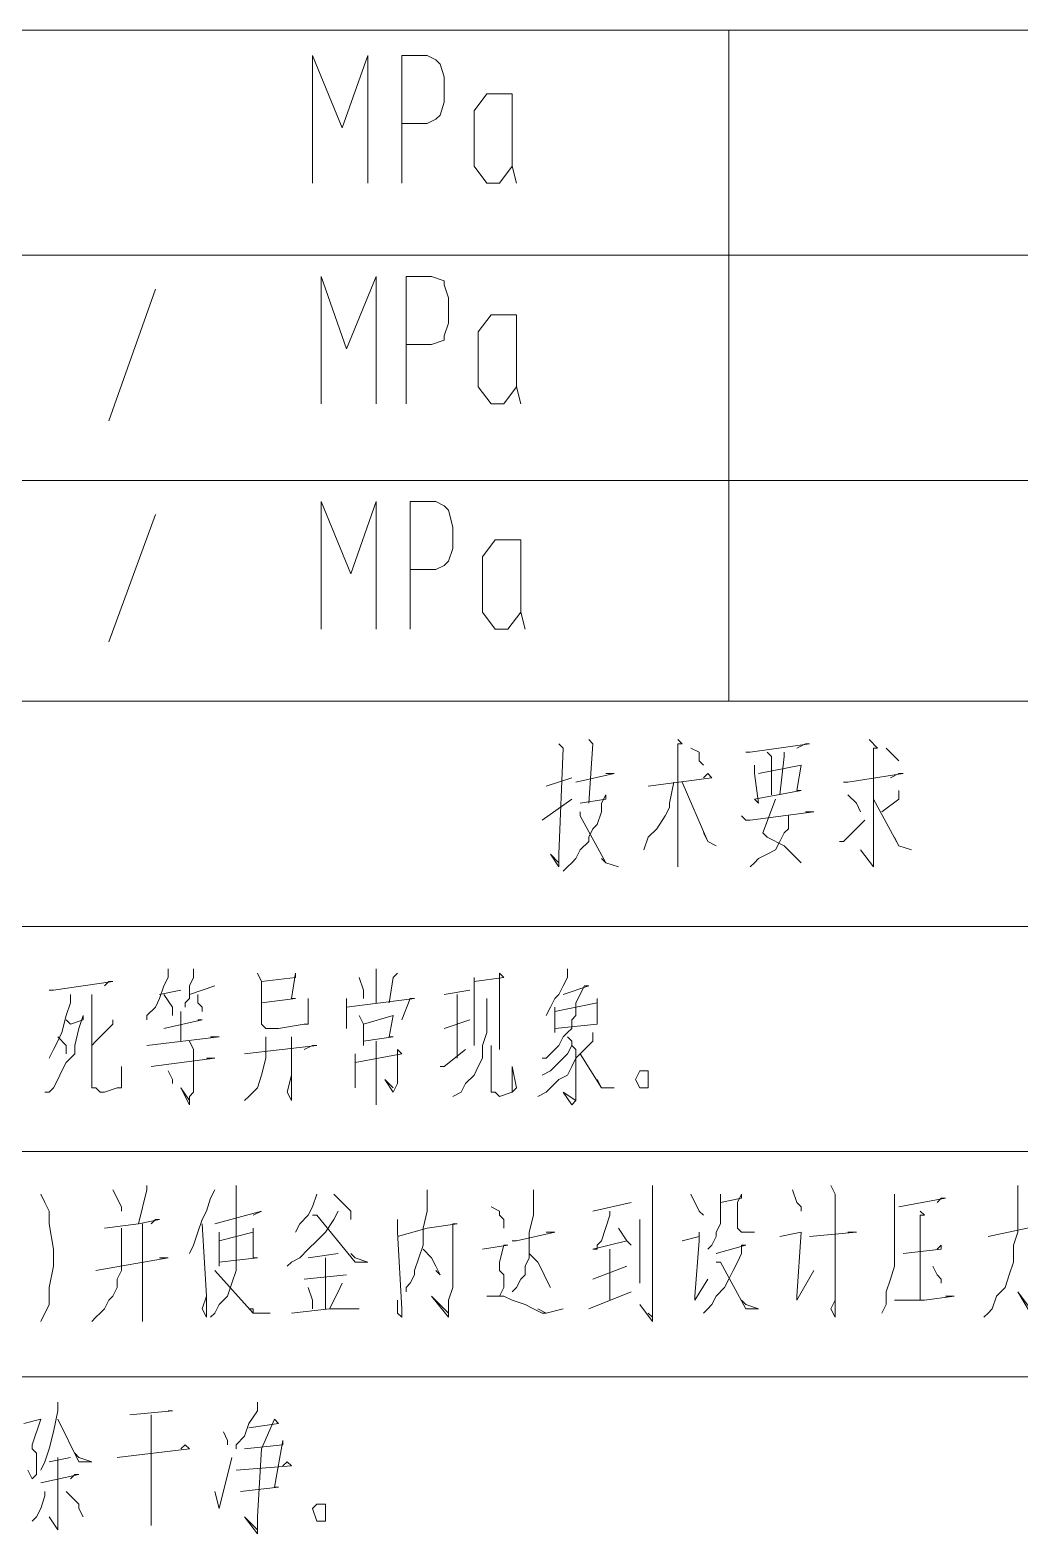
# Model space of a CAD drawing. Header units: inches. Extents: x 46040 to 48278, y -91226 to -88002.
# Drawn here: x 47759.4 to 47871.3, y -88804.2 to -88634.3 of the extents above; entities that cross this region are included whole.
import ezdxf

# ---------------------------------------------------------------- set-up
doc = ezdxf.new("R2010")
doc.units = ezdxf.units.IN
doc.layers.add('轮廓线', color=7, linetype='Continuous')

msp = doc.modelspace()

# ---------------------------------------------------------------- linework, layer by layer
at = {"layer": '轮廓线', "lineweight": 18}
for points in [[(47511.995, -88634.289), (48164.316, -88634.289)], [(47511.995, -88634.289), (48164.316, -88634.289)], [(47560.476, -88634.289), (48164.316, -88634.289)], [(47838.394, -88634.289), (47838.394, -88710.129)], [(47791.355, -88651.568), (47791.355, -88637.17), (47794.714, -88645.33), (47797.593, -88637.17), (47797.593, -88651.568)], [(47801.433, -88651.568), (47801.433, -88637.17), (47804.316, -88637.17), (47805.276, -88637.65), (47805.753, -88638.129), (47806.233, -88639.568), (47806.233, -88642.449), (47805.753, -88643.889), (47805.276, -88644.369), (47804.316, -88644.849), (47801.433, -88644.849)], [(47814.394, -88651.568), (47813.913, -88649.65), (47813.913, -88641.49), (47811.034, -88641.49), (47809.593, -88643.41), (47809.593, -88649.65), (47811.034, -88651.568), (47812.476, -88651.568), (47813.913, -88649.65)], [(47557.593, -88659.728), (48164.316, -88659.728)], [(47792.316, -88676.529), (47792.316, -88662.129), (47795.194, -88670.289), (47798.554, -88662.129), (47798.554, -88676.529)], [(47801.913, -88676.529), (47801.913, -88662.129), (47804.796, -88662.129), (47806.233, -88662.609), (47806.233, -88663.09), (47806.714, -88664.529), (47806.714, -88667.41), (47806.233, -88668.849), (47806.233, -88669.33), (47804.796, -88669.808), (47801.913, -88669.808)], [(47768.316, -88678.449), (47773.593, -88663.568)], [(47814.874, -88676.529), (47814.394, -88674.609), (47814.394, -88666.449), (47811.515, -88666.449), (47810.073, -88668.369), (47810.073, -88674.609), (47811.515, -88676.529), (47812.956, -88676.529), (47814.394, -88674.609)], [(47557.593, -88685.17), (48164.316, -88685.17)], [(47792.316, -88701.969), (47792.316, -88687.568), (47795.675, -88695.728), (47798.554, -88687.568), (47798.554, -88701.969)], [(47802.394, -88701.969), (47802.394, -88687.568), (47805.276, -88687.568), (47806.233, -88688.049), (47806.714, -88688.529), (47807.194, -88690.449), (47807.194, -88692.849), (47806.714, -88694.289), (47806.233, -88694.769), (47805.276, -88695.25), (47802.394, -88695.25)], [(47768.316, -88703.41), (47773.593, -88689.01)], [(47815.355, -88701.969), (47814.874, -88700.049), (47814.874, -88691.889), (47811.995, -88691.889), (47810.554, -88693.808), (47810.554, -88700.049), (47811.995, -88701.969), (47813.433, -88701.969), (47814.874, -88700.049)], [(47511.995, -88710.129), (48164.316, -88710.129)], [(47511.995, -88710.129), (48164.316, -88710.129)], [(47511.995, -88710.129), (48164.316, -88710.129)], [(47511.995, -88710.129), (48164.316, -88710.129)], [(47819.194, -88714.93), (47819.675, -88715.41), (47819.194, -88727.41), (47819.194, -88727.889), (47819.194, -88728.849), (47818.233, -88727.41), (47819.194, -88728.369)], [(47822.554, -88714.449), (47823.034, -88714.93), (47822.554, -88721.65)], [(47832.636, -88714.449), (47833.116, -88714.93), (47832.636, -88714.93), (47832.636, -88728.849), (47832.636, -88728.369), (47832.636, -88726.449)], [(47840.316, -88715.889), (47840.796, -88715.889), (47847.515, -88714.93), (47847.034, -88714.93), (47846.073, -88715.41)], [(47854.233, -88714.449), (47855.194, -88715.41), (47854.714, -88715.41), (47854.714, -88726.449), (47854.714, -88727.41), (47854.714, -88728.369), (47854.714, -88728.849), (47853.276, -88726.93)], [(47834.073, -88715.41), (47835.034, -88715.889), (47835.034, -88716.849), (47835.515, -88717.33)], [(47842.714, -88715.889), (47843.194, -88716.369), (47843.194, -88720.689)], [(47844.636, -88715.889), (47844.636, -88716.369), (47844.155, -88720.689)], [(47856.155, -88715.41), (47857.116, -88716.369), (47857.593, -88716.849)], [(47821.116, -88719.25), (47825.433, -88718.289), (47824.956, -88718.289), (47824.476, -88718.289)], [(47829.276, -88719.728), (47836.476, -88718.769), (47835.995, -88718.289), (47835.515, -88718.769)], [(47841.276, -88717.33), (47841.276, -88718.289), (47841.753, -88721.65), (47841.276, -88721.17), (47846.554, -88720.209), (47846.073, -88720.209), (47846.554, -88717.33), (47841.753, -88718.289)], [(47851.355, -88719.25), (47851.835, -88719.25), (47858.073, -88718.289), (47857.593, -88718.289), (47856.636, -88718.769)], [(47817.753, -88719.728), (47820.636, -88718.769)], [(47832.155, -88719.25), (47831.675, -88721.65), (47831.675, -88722.129), (47831.194, -88723.09), (47830.233, -88724.529), (47829.276, -88725.49), (47828.796, -88726.93)], [(47857.593, -88720.209), (47857.593, -88721.17), (47855.675, -88722.609)], [(47817.276, -88723.568), (47820.636, -88721.17)], [(47821.593, -88721.65), (47824.476, -88721.17), (47824.476, -88720.689), (47823.995, -88721.65), (47823.995, -88722.609), (47823.515, -88724.049), (47823.034, -88724.529), (47822.554, -88725.49), (47822.554, -88725.969), (47821.593, -88726.93), (47821.116, -88727.889), (47820.636, -88728.369), (47820.155, -88728.849), (47819.675, -88729.33)], [(47843.675, -88721.17), (47843.675, -88721.17), (47842.233, -88725.01), (47842.714, -88725.49), (47844.636, -88726.449), (47845.593, -88727.41), (47846.073, -88727.889), (47846.554, -88728.369)], [(47851.835, -88720.689), (47852.796, -88721.65), (47853.276, -88722.609)], [(47839.835, -88723.09), (47840.316, -88723.568), (47840.796, -88723.568), (47847.995, -88722.609), (47847.515, -88722.609), (47847.034, -88722.609)], [(47845.116, -88723.09), (47845.116, -88724.529), (47844.636, -88725.01), (47844.155, -88725.969), (47843.675, -88726.93), (47842.714, -88727.41), (47841.753, -88727.889), (47841.276, -88728.369), (47840.796, -88728.849)], [(47850.874, -88725.969), (47851.355, -88725.969), (47853.753, -88723.568)], [(47511.995, -88735.568), (48164.316, -88735.568)], [(47548.476, -88735.568), (48164.316, -88735.568)], [(47775.034, -88740.369), (47775.034, -88741.33), (47774.554, -88742.289), (47774.073, -88743.728), (47773.593, -88744.689), (47772.636, -88745.65), (47772.636, -88746.129)], [(47777.913, -88740.369), (47777.913, -88741.33), (47777.433, -88742.289), (47777.433, -88743.728), (47776.956, -88744.209), (47776.956, -88744.689)], [(47798.554, -88740.369), (47798.554, -88741.33), (47798.554, -88744.209)], [(47820.155, -88740.369), (47820.155, -88741.33), (47819.675, -88742.289), (47819.194, -88743.25), (47818.714, -88743.728), (47818.233, -88744.689), (47817.753, -88745.65)], [(47761.593, -88742.769), (47762.073, -88742.769), (47768.796, -88741.808), (47768.316, -88741.808), (47767.835, -88742.289)], [(47777.433, -88743.25), (47780.316, -88742.289)], [(47785.593, -88741.808), (47789.433, -88741.33), (47789.433, -88740.849), (47788.956, -88743.728), (47789.433, -88743.728), (47785.593, -88744.209)], [(47796.636, -88741.33), (47797.116, -88742.769), (47797.116, -88743.728)], [(47800.956, -88740.849), (47800.476, -88741.33), (47799.995, -88744.209)], [(47809.593, -88741.808), (47812.956, -88741.33), (47812.476, -88740.849), (47812.476, -88741.808), (47812.476, -88747.568), (47812.476, -88749.49), (47812.476, -88748.529), (47812.476, -88748.049)], [(47809.593, -88741.33), (47809.593, -88741.808), (47809.593, -88745.17), (47809.593, -88749.01), (47809.593, -88748.529), (47809.593, -88747.568)], [(47819.675, -88743.25), (47822.554, -88742.289), (47822.073, -88742.289), (47821.116, -88744.209), (47821.116, -88744.689), (47821.116, -88745.65), (47820.636, -88746.129), (47820.636, -88747.09), (47820.155, -88747.568), (47819.675, -88748.049), (47819.194, -88749.01), (47818.714, -88749.49), (47818.233, -88749.969), (47817.753, -88750.449), (47817.276, -88750.449)], [(47763.995, -88743.25), (47763.995, -88744.209), (47763.515, -88745.65), (47763.034, -88747.568), (47762.554, -88748.529), (47762.073, -88749.49), (47761.593, -88750.449)], [(47774.073, -88743.25), (47776.476, -88742.769)], [(47774.554, -88743.25), (47775.515, -88744.689), (47775.515, -88745.17), (47775.515, -88745.65)], [(47778.394, -88743.25), (47778.394, -88744.209), (47778.874, -88744.689), (47778.874, -88745.17)], [(47795.194, -88743.728), (47795.194, -88744.689), (47795.194, -88745.65), (47795.194, -88747.09), (47795.194, -88746.129), (47795.194, -88745.65)], [(47795.194, -88744.689), (47802.874, -88743.728), (47802.394, -88743.728), (47801.433, -88746.129)], [(47809.116, -88742.769), (47806.233, -88743.25)], [(47811.034, -88743.728), (47811.034, -88744.209), (47811.034, -88746.129), (47811.034, -88747.568), (47810.554, -88749.01), (47810.554, -88749.49), (47810.554, -88750.449), (47810.073, -88751.41), (47809.593, -88752.369), (47808.636, -88753.33), (47808.155, -88754.289), (47807.194, -88754.769)], [(47807.675, -88743.25), (47807.675, -88750.449)], [(47818.714, -88744.689), (47818.714, -88745.17), (47818.714, -88746.129), (47818.714, -88747.568), (47818.714, -88747.09), (47823.515, -88746.609), (47823.515, -88743.728), (47823.515, -88744.209), (47818.714, -88745.17)], [(47763.515, -88746.129), (47763.995, -88746.609), (47765.433, -88746.129), (47765.433, -88745.65), (47764.956, -88747.09), (47764.476, -88749.01), (47764.476, -88749.969), (47763.515, -88750.93), (47763.034, -88751.889), (47762.554, -88752.849), (47762.073, -88753.808), (47761.593, -88754.289), (47761.116, -88754.289)], [(47776.476, -88745.17), (47776.476, -88745.65), (47776.476, -88748.529)], [(47796.636, -88745.65), (47797.116, -88746.609), (47797.116, -88749.01), (47797.116, -88748.529), (47800.476, -88748.049), (47799.995, -88748.049), (47800.476, -88745.65), (47797.116, -88746.609)], [(47768.796, -88746.129), (47768.796, -88746.609), (47767.835, -88747.568), (47766.874, -88748.529), (47766.394, -88749.01)], [(47774.554, -88747.09), (47778.874, -88746.129), (47778.394, -88746.129)], [(47806.233, -88747.09), (47809.116, -88746.129)], [(47762.554, -88748.049), (47763.515, -88749.01), (47763.515, -88749.969)], [(47772.636, -88749.01), (47780.796, -88748.049), (47780.316, -88748.049), (47779.835, -88748.049)], [(47777.433, -88748.529), (47777.913, -88749.49), (47777.913, -88754.289), (47777.433, -88754.769), (47777.433, -88755.25), (47777.433, -88755.728), (47776.476, -88753.808), (47777.433, -88755.25), (47777.433, -88754.769)], [(47786.073, -88748.049), (47786.073, -88750.449), (47785.593, -88752.369), (47785.116, -88753.808), (47784.155, -88754.769), (47783.675, -88755.25)], [(47783.675, -88749.969), (47791.835, -88749.01), (47791.355, -88749.01), (47790.394, -88749.49)], [(47788.956, -88748.049), (47788.956, -88755.25), (47788.476, -88754.289), (47788.956, -88752.369)], [(47798.554, -88748.529), (47798.554, -88749.49), (47798.554, -88754.289), (47798.554, -88755.728), (47798.554, -88755.25), (47798.554, -88754.289)], [(47811.515, -88749.01), (47811.515, -88749.49), (47811.515, -88752.369), (47811.515, -88753.33), (47811.515, -88753.808), (47811.515, -88754.289), (47811.995, -88754.289), (47812.476, -88754.769), (47813.913, -88754.289), (47814.394, -88753.808), (47813.913, -88751.41), (47813.913, -88753.808), (47813.913, -88754.289)], [(47820.636, -88749.01), (47820.155, -88749.969), (47819.194, -88750.93), (47818.714, -88751.41), (47818.233, -88751.889), (47817.276, -88752.369)], [(47820.155, -88748.049), (47820.636, -88748.529), (47820.636, -88749.01), (47821.116, -88749.49), (47821.116, -88750.449), (47821.116, -88751.41), (47821.116, -88752.369), (47821.116, -88753.33), (47821.116, -88754.289), (47821.116, -88754.769), (47821.116, -88755.25), (47820.636, -88755.728), (47819.675, -88754.289), (47821.116, -88755.25), (47821.116, -88754.769)], [(47823.034, -88747.568), (47823.034, -88748.529), (47821.116, -88750.449)], [(47773.116, -88751.41), (47780.316, -88750.449), (47779.835, -88750.449), (47779.355, -88750.449)], [(47796.155, -88750.93), (47801.433, -88749.969), (47800.956, -88749.49), (47800.956, -88752.369), (47800.956, -88753.33), (47800.476, -88754.289), (47799.515, -88752.849), (47800.476, -88753.808)], [(47805.753, -88751.41), (47805.753, -88751.41), (47806.233, -88751.41), (47808.636, -88749.49)], [(47821.116, -88750.449), (47820.636, -88751.41), (47820.155, -88752.369), (47819.194, -88752.849), (47818.233, -88753.808), (47817.753, -88754.289), (47816.796, -88754.769)], [(47775.034, -88751.889), (47775.515, -88752.849), (47775.515, -88753.33)], [(47829.276, -88751.889), (47829.276, -88752.849), (47829.276, -88753.808), (47828.316, -88753.808), (47827.835, -88752.849), (47828.316, -88751.889), (47829.276, -88751.889)], [(47511.995, -88761.01), (48164.316, -88761.01)], [(47548.476, -88761.01), (48164.316, -88761.01)], [(47760.636, -88780.209), (47761.593, -88778.289), (47761.593, -88776.369), (47762.073, -88773.969), (47762.073, -88772.049), (47761.593, -88769.17), (47761.593, -88767.728), (47761.116, -88766.769), (47760.636, -88765.808)], [(47769.753, -88767.728), (47769.753, -88767.25), (47768.796, -88765.33)], [(47772.636, -88764.849), (47772.636, -88765.33), (47771.675, -88769.17)], [(47780.316, -88765.33), (47779.835, -88766.289), (47779.355, -88767.728), (47778.874, -88768.689), (47778.394, -88770.129), (47777.913, -88771.568), (47777.433, -88772.529)], [(47782.714, -88764.849), (47782.714, -88765.808), (47782.714, -88768.689), (47782.714, -88770.609), (47782.714, -88772.529), (47782.714, -88774.449), (47782.233, -88775.889), (47781.753, -88777.33), (47780.796, -88778.289), (47780.316, -88779.25), (47779.835, -88779.728)], [(47791.835, -88765.808), (47791.355, -88767.25), (47790.874, -88768.209), (47789.913, -88769.17), (47789.433, -88770.129)], [(47793.753, -88765.808), (47794.714, -88766.769), (47795.675, -88767.728), (47795.675, -88768.209), (47795.675, -88768.689)], [(47804.316, -88765.33), (47804.316, -88767.728), (47803.835, -88769.65), (47803.835, -88770.129), (47803.835, -88771.568), (47803.355, -88773.01), (47802.874, -88774.449), (47802.874, -88774.93), (47802.394, -88775.889), (47801.913, -88776.369), (47801.913, -88776.849)], [(47816.316, -88765.33), (47816.316, -88765.808), (47816.316, -88768.209), (47815.835, -88770.129), (47815.835, -88771.09), (47815.835, -88773.01), (47815.355, -88773.969), (47815.355, -88774.93), (47814.874, -88775.41), (47814.394, -88776.369), (47813.913, -88776.849)], [(47829.753, -88764.849), (47829.753, -88765.33), (47829.753, -88778.769), (47829.753, -88779.728), (47829.753, -88780.209), (47828.316, -88778.289)], [(47834.073, -88765.808), (47835.034, -88767.728), (47835.515, -88768.209)], [(47837.433, -88765.808), (47837.433, -88766.769), (47837.433, -88767.728), (47837.433, -88769.17), (47836.956, -88770.129), (47836.956, -88770.609), (47836.476, -88771.568), (47835.995, -88772.049)], [(47837.433, -88766.769), (47839.835, -88766.289), (47839.835, -88765.808), (47839.355, -88766.769), (47839.355, -88767.728), (47839.355, -88768.689), (47839.355, -88769.17), (47839.355, -88769.65), (47839.835, -88770.129), (47840.316, -88770.129), (47840.796, -88770.129), (47841.276, -88770.129)], [(47845.593, -88765.33), (47846.073, -88766.769), (47846.554, -88767.25), (47846.554, -88767.728)], [(47849.913, -88764.849), (47850.394, -88765.808), (47850.394, -88779.728), (47849.913, -88778.769), (47850.394, -88777.808)], [(47857.116, -88765.808), (47857.116, -88766.769), (47857.116, -88769.17), (47857.116, -88771.568), (47857.116, -88773.969), (47856.636, -88775.41), (47856.155, -88776.849), (47856.155, -88778.289), (47855.675, -88779.25)], [(47871.034, -88764.849), (47871.034, -88765.33), (47871.034, -88767.728), (47871.034, -88770.129), (47870.554, -88771.568), (47870.554, -88773.49), (47870.073, -88774.93), (47869.593, -88776.369), (47868.636, -88777.33), (47868.155, -88778.769), (47867.675, -88779.25), (47867.194, -88779.728)], [(47780.316, -88769.17), (47785.593, -88767.728), (47784.636, -88768.209)], [(47794.233, -88767.728), (47793.753, -88768.689), (47792.796, -88770.129), (47791.835, -88771.09), (47790.874, -88772.049), (47789.913, -88773.01), (47788.956, -88773.49), (47788.476, -88773.969)], [(47811.515, -88767.25), (47812.476, -88767.728), (47812.476, -88768.209), (47812.956, -88768.689), (47812.956, -88769.65)], [(47823.034, -88767.728), (47827.355, -88766.769)], [(47857.593, -88767.25), (47862.874, -88766.289), (47862.394, -88766.289), (47861.913, -88766.769)], [(47859.995, -88767.728), (47860.476, -88768.209), (47859.995, -88768.209), (47859.995, -88777.808)], [(47767.835, -88769.65), (47771.675, -88769.17), (47774.073, -88768.689), (47773.593, -88768.689), (47773.116, -88769.17)], [(47772.155, -88769.17), (47772.155, -88780.209), (47772.155, -88779.25), (47772.155, -88777.808)], [(47778.874, -88769.17), (47779.355, -88777.33), (47779.355, -88779.728), (47778.874, -88778.769), (47779.355, -88777.33)], [(47791.355, -88768.209), (47791.835, -88768.209), (47796.155, -88773.49), (47797.593, -88773.49), (47796.155, -88773.01), (47795.675, -88772.529)], [(47800.956, -88768.689), (47800.956, -88770.129), (47801.433, -88778.769), (47801.433, -88779.728), (47800.956, -88779.25), (47800.956, -88777.808)], [(47800.956, -88770.609), (47804.316, -88769.65), (47807.675, -88769.17), (47807.194, -88769.17), (47807.194, -88771.568), (47807.194, -88773.969), (47807.194, -88776.369), (47806.714, -88777.808), (47806.714, -88778.769), (47806.714, -88779.728), (47804.796, -88777.33), (47806.714, -88779.25), (47806.714, -88778.289)], [(47828.316, -88768.689), (47828.316, -88775.889), (47828.316, -88775.41), (47828.316, -88774.449)], [(47867.675, -88770.609), (47874.394, -88769.17), (47874.394, -88768.689), (47873.913, -88770.609), (47873.913, -88772.529), (47873.433, -88774.449), (47873.433, -88776.369), (47872.956, -88777.808), (47872.956, -88778.769), (47872.476, -88779.25), (47871.034, -88776.849), (47872.476, -88778.769)], [(47769.753, -88769.65), (47769.753, -88770.609), (47769.753, -88773.01), (47769.753, -88774.449), (47769.276, -88775.41), (47769.276, -88776.369), (47768.796, -88777.33), (47768.316, -88777.808), (47767.835, -88778.769), (47767.355, -88779.25), (47766.874, -88779.728), (47766.394, -88780.209)], [(47780.796, -88770.129), (47780.796, -88771.09), (47780.796, -88772.529), (47780.796, -88773.969), (47780.796, -88773.49), (47785.116, -88773.01), (47784.636, -88773.01), (47784.636, -88769.65), (47784.636, -88770.129), (47780.796, -88771.09)], [(47813.913, -88771.09), (47814.394, -88771.09), (47818.714, -88770.129), (47818.233, -88770.129), (47817.753, -88770.129)], [(47833.116, -88771.09), (47835.034, -88770.609), (47835.034, -88770.129), (47835.034, -88771.09), (47834.554, -88777.33), (47834.554, -88777.808), (47835.995, -88775.41)], [(47844.155, -88770.609), (47846.554, -88770.129), (47846.073, -88777.33), (47846.073, -88777.808), (47847.995, -88774.449)], [(47847.515, -88770.609), (47852.796, -88770.129), (47852.316, -88770.129), (47851.835, -88770.129)], [(47794.233, -88772.529), (47790.874, -88773.01)], [(47803.835, -88772.049), (47804.796, -88773.01), (47805.276, -88773.969), (47805.753, -88774.93), (47805.276, -88774.449)], [(47810.554, -88772.049), (47813.433, -88771.568), (47812.956, -88771.568), (47812.476, -88773.49), (47812.476, -88773.969), (47812.476, -88774.449), (47812.956, -88774.93), (47812.956, -88775.41), (47812.956, -88776.369), (47812.476, -88777.33)], [(47815.835, -88772.529), (47816.796, -88773.49), (47817.276, -88774.449), (47817.753, -88775.41), (47818.233, -88776.369)], [(47824.956, -88772.049), (47824.956, -88772.529), (47824.956, -88777.808)], [(47836.956, -88772.529), (47840.316, -88771.568), (47839.835, -88771.568), (47839.835, -88772.529), (47839.355, -88773.49), (47838.874, -88774.449), (47838.394, -88775.41), (47837.913, -88776.369), (47836.956, -88777.33), (47836.476, -88778.289), (47835.995, -88778.769), (47835.515, -88779.25)], [(47858.073, -88772.529), (47862.394, -88772.049), (47862.394, -88771.568), (47861.913, -88772.049)], [(47766.874, -88774.449), (47775.034, -88773.01), (47774.073, -88773.01)], [(47792.796, -88773.01), (47792.796, -88778.769)], [(47823.034, -88775.41), (47826.874, -88773.969)], [(47836.956, -88773.49), (47837.433, -88773.49), (47840.316, -88778.769), (47841.753, -88778.769), (47840.316, -88778.289), (47839.835, -88777.808)], [(47861.433, -88773.969), (47861.913, -88774.93), (47862.394, -88775.41), (47862.394, -88775.889)], [(47795.194, -88774.93), (47790.394, -88775.41)], [(47794.714, -88775.889), (47794.233, -88776.849), (47793.276, -88778.769)], [(47790.874, -88776.369), (47791.355, -88777.808), (47791.355, -88778.289), (47791.355, -88778.769)], [(47822.554, -88778.769), (47827.355, -88776.849)], [(47857.116, -88777.808), (47860.476, -88777.808), (47863.835, -88777.33), (47863.355, -88777.33), (47862.874, -88777.33)], [(47788.956, -88779.25), (47793.276, -88778.769), (47796.636, -88778.769), (47796.155, -88778.769), (47794.714, -88778.769)], [(47829.276, -88779.25), (47829.753, -88779.728)], [(47511.995, -88786.449), (48164.316, -88786.449)], [(47548.476, -88786.449), (48164.316, -88786.449)], [(47762.554, -88789.33), (47762.554, -88790.289), (47762.073, -88792.689), (47761.593, -88794.609), (47761.116, -88796.049), (47760.636, -88797.01)], [(47785.116, -88789.33), (47785.116, -88790.289), (47784.155, -88791.728), (47783.675, -88793.17), (47782.714, -88794.129), (47782.714, -88794.609)], [(47758.714, -88791.728), (47760.636, -88791.25), (47759.675, -88794.129), (47759.675, -88794.609), (47760.155, -88795.09), (47760.155, -88796.049), (47760.155, -88796.529), (47760.155, -88797.49), (47759.675, -88797.969), (47759.194, -88797.01)], [(47762.554, -88791.25), (47764.956, -88796.049), (47766.394, -88796.049), (47764.956, -88795.568), (47764.476, -88795.09)], [(47770.714, -88790.769), (47775.515, -88790.289), (47775.034, -88790.289)], [(47773.116, -88790.769), (47773.116, -88803.25), (47773.116, -88802.289), (47773.116, -88801.33)], [(47784.155, -88792.209), (47787.515, -88791.728), (47787.034, -88791.25), (47785.593, -88794.609)], [(47781.276, -88792.689), (47781.753, -88793.65), (47781.753, -88794.129)], [(47769.276, -88795.568), (47777.433, -88794.609), (47776.956, -88794.129), (47776.476, -88794.609)], [(47783.675, -88794.609), (47787.995, -88794.129), (47787.995, -88793.65), (47787.034, -88798.93), (47787.515, -88798.93), (47783.194, -88799.41)], [(47785.593, -88794.609), (47785.116, -88802.289), (47785.116, -88803.25), (47785.116, -88804.209), (47783.675, -88802.289), (47785.116, -88803.728)], [(47761.593, -88796.049), (47763.995, -88795.568)], [(47780.316, -88799.41), (47780.796, -88801.33), (47782.233, -88795.568)], [(47782.714, -88797.01), (47788.956, -88796.529), (47788.476, -88796.049), (47787.995, -88796.529)], [(47760.636, -88798.449), (47764.956, -88797.49), (47764.476, -88797.49), (47763.995, -88797.969)], [(47761.116, -88799.41), (47761.116, -88799.889), (47760.636, -88801.33), (47760.155, -88802.289), (47759.675, -88802.769)], [(47763.515, -88799.41), (47764.956, -88800.849), (47764.956, -88801.33), (47765.433, -88802.289)], [(47792.796, -88800.849), (47792.796, -88801.33), (47792.796, -88802.769), (47791.835, -88802.769), (47791.355, -88801.33), (47791.835, -88800.849), (47792.796, -88800.849)]]:
    msp.add_lwpolyline(points, dxfattribs=at)
for points, knots in [([(47833.116, -88719.25), (47833.116, -88719.25), (47835.995, -88725.969), (47835.995, -88725.969), (47835.995, -88725.969), (47836.956, -88726.449), (47836.956, -88726.449), (47836.956, -88726.449), (47835.995, -88725.969), (47835.995, -88725.969), (47835.995, -88725.969), (47835.515, -88725.01), (47835.515, -88725.01)], [0, 0, 0, 0, 1, 1, 1, 2, 2, 2, 3, 3, 3, 4, 4, 4, 4]), ([(47854.714, -88721.17), (47854.714, -88721.17), (47857.593, -88726.449), (47857.593, -88726.449), (47857.593, -88726.449), (47859.034, -88726.93), (47859.034, -88726.93), (47859.034, -88726.93), (47857.593, -88726.449), (47857.593, -88726.449), (47857.593, -88726.449), (47857.116, -88725.49), (47857.116, -88725.49)], [0, 0, 0, 0, 1, 1, 1, 2, 2, 2, 3, 3, 3, 4, 4, 4, 4]), ([(47821.593, -88722.609), (47821.593, -88722.609), (47821.593, -88723.09), (47821.593, -88723.09), (47821.593, -88723.09), (47824.476, -88728.369), (47824.476, -88728.369), (47824.476, -88728.369), (47825.913, -88728.849), (47825.913, -88728.849), (47825.913, -88728.849), (47824.476, -88728.369), (47824.476, -88728.369), (47824.476, -88728.369), (47823.995, -88727.889), (47823.995, -88727.889)], [0, 0, 0, 0, 1, 1, 1, 2, 2, 2, 3, 3, 3, 4, 4, 4, 5, 5, 5, 5]), ([(47785.116, -88740.849), (47785.116, -88740.849), (47785.593, -88741.808), (47785.593, -88741.808), (47785.593, -88741.808), (47785.593, -88745.65), (47785.593, -88745.65), (47785.593, -88745.65), (47785.593, -88746.609), (47785.593, -88746.609), (47785.593, -88746.609), (47786.073, -88747.09), (47786.073, -88747.09), (47786.073, -88747.09), (47787.515, -88747.09), (47787.515, -88747.09), (47787.515, -88747.09), (47790.394, -88746.609), (47790.394, -88746.609), (47790.394, -88746.609), (47790.874, -88746.609), (47790.874, -88746.609), (47790.874, -88746.609), (47790.874, -88743.728), (47790.874, -88743.728), (47790.874, -88743.728), (47790.874, -88746.609), (47790.874, -88746.609)], [0, 0, 0, 0, 1, 1, 1, 2, 2, 2, 3, 3, 3, 4, 4, 4, 5, 5, 5, 6, 6, 6, 7, 7, 7, 8, 8, 8, 9, 9, 9, 9]), ([(47766.394, -88743.25), (47766.394, -88743.25), (47766.394, -88752.369), (47766.394, -88752.369), (47766.394, -88752.369), (47766.394, -88753.33), (47766.394, -88753.33), (47766.394, -88753.33), (47766.394, -88753.808), (47766.394, -88753.808), (47766.394, -88753.808), (47766.874, -88753.808), (47766.874, -88753.808), (47766.874, -88753.808), (47767.355, -88754.289), (47767.355, -88754.289), (47767.355, -88754.289), (47767.835, -88754.289), (47767.835, -88754.289), (47767.835, -88754.289), (47769.276, -88753.808), (47769.276, -88753.808), (47769.276, -88753.808), (47769.753, -88753.808), (47769.753, -88753.808), (47769.753, -88753.808), (47769.753, -88751.41), (47769.753, -88751.41), (47769.753, -88751.41), (47769.753, -88753.808), (47769.753, -88753.808)], [0, 0, 0, 0, 1, 1, 1, 2, 2, 2, 3, 3, 3, 4, 4, 4, 5, 5, 5, 6, 6, 6, 7, 7, 7, 8, 8, 8, 9, 9, 9, 10, 10, 10, 10]), ([(47796.155, -88749.969), (47796.155, -88749.969), (47796.155, -88750.93), (47796.155, -88750.93), (47796.155, -88750.93), (47796.155, -88753.33), (47796.155, -88753.33), (47796.155, -88753.33), (47796.155, -88753.808), (47796.155, -88753.808), (47796.155, -88753.808), (47796.155, -88753.33), (47796.155, -88753.33)], [0, 0, 0, 0, 1, 1, 1, 2, 2, 2, 3, 3, 3, 4, 4, 4, 4]), ([(47821.593, -88749.969), (47821.593, -88749.969), (47823.995, -88753.808), (47823.995, -88753.808), (47823.995, -88753.808), (47825.433, -88753.808), (47825.433, -88753.808), (47825.433, -88753.808), (47823.995, -88753.808), (47823.995, -88753.808), (47823.995, -88753.808), (47823.515, -88752.849), (47823.515, -88752.849)], [0, 0, 0, 0, 1, 1, 1, 2, 2, 2, 3, 3, 3, 4, 4, 4, 4]), ([(47824.956, -88767.728), (47824.956, -88767.728), (47824.956, -88768.209), (47824.956, -88768.209), (47824.956, -88768.209), (47823.995, -88771.09), (47823.995, -88771.09), (47823.995, -88771.09), (47823.515, -88771.568), (47823.515, -88771.568), (47823.515, -88771.568), (47823.515, -88772.049), (47823.515, -88772.049), (47823.515, -88772.049), (47823.034, -88772.049), (47823.034, -88772.049), (47823.034, -88772.049), (47826.874, -88771.09), (47826.874, -88771.09), (47826.874, -88771.09), (47827.355, -88771.568), (47827.355, -88771.568), (47827.355, -88771.568), (47826.874, -88771.09), (47826.874, -88771.09), (47826.874, -88771.09), (47825.913, -88769.65), (47825.913, -88769.65)], [0, 0, 0, 0, 1, 1, 1, 2, 2, 2, 3, 3, 3, 4, 4, 4, 5, 5, 5, 6, 6, 6, 7, 7, 7, 8, 8, 8, 9, 9, 9, 9]), ([(47780.316, -88774.449), (47780.316, -88774.449), (47784.636, -88779.25), (47784.636, -88779.25), (47784.636, -88779.25), (47786.554, -88779.25), (47786.554, -88779.25), (47786.554, -88779.25), (47784.636, -88779.25), (47784.636, -88779.25), (47784.636, -88779.25), (47784.636, -88778.769), (47784.636, -88778.769), (47784.636, -88778.769), (47784.155, -88778.769), (47784.155, -88778.769)], [0, 0, 0, 0, 1, 1, 1, 2, 2, 2, 3, 3, 3, 4, 4, 4, 5, 5, 5, 5]), ([(47811.034, -88777.33), (47811.034, -88777.33), (47811.515, -88777.33), (47811.515, -88777.33), (47811.515, -88777.33), (47811.995, -88777.33), (47811.995, -88777.33), (47811.995, -88777.33), (47812.956, -88777.33), (47812.956, -88777.33), (47812.956, -88777.33), (47813.913, -88777.808), (47813.913, -88777.808), (47813.913, -88777.808), (47815.355, -88778.289), (47815.355, -88778.289), (47815.355, -88778.289), (47816.316, -88778.769), (47816.316, -88778.769), (47816.316, -88778.769), (47817.276, -88779.25), (47817.276, -88779.25), (47817.276, -88779.25), (47817.753, -88779.25), (47817.753, -88779.25), (47817.753, -88779.25), (47819.675, -88778.769), (47819.675, -88778.769), (47819.675, -88778.769), (47817.753, -88779.25), (47817.753, -88779.25), (47817.753, -88779.25), (47816.796, -88778.769), (47816.796, -88778.769)], [0, 0, 0, 0, 1, 1, 1, 2, 2, 2, 3, 3, 3, 4, 4, 4, 5, 5, 5, 6, 6, 6, 7, 7, 7, 8, 8, 8, 9, 9, 9, 10, 10, 10, 11, 11, 11, 11]), ([(47762.554, -88795.568), (47762.554, -88795.568), (47762.554, -88802.769), (47762.554, -88802.769), (47762.554, -88802.769), (47762.554, -88803.728), (47762.554, -88803.728), (47762.554, -88803.728), (47761.593, -88802.289), (47761.593, -88802.289), (47761.593, -88802.289), (47762.554, -88803.728), (47762.554, -88803.728)], [0, 0, 0, 0, 1, 1, 1, 2, 2, 2, 3, 3, 3, 4, 4, 4, 4])]:
    msp.add_open_spline(points, degree=3, knots=knots, dxfattribs=at)

doc.saveas('drawing.dxf')
